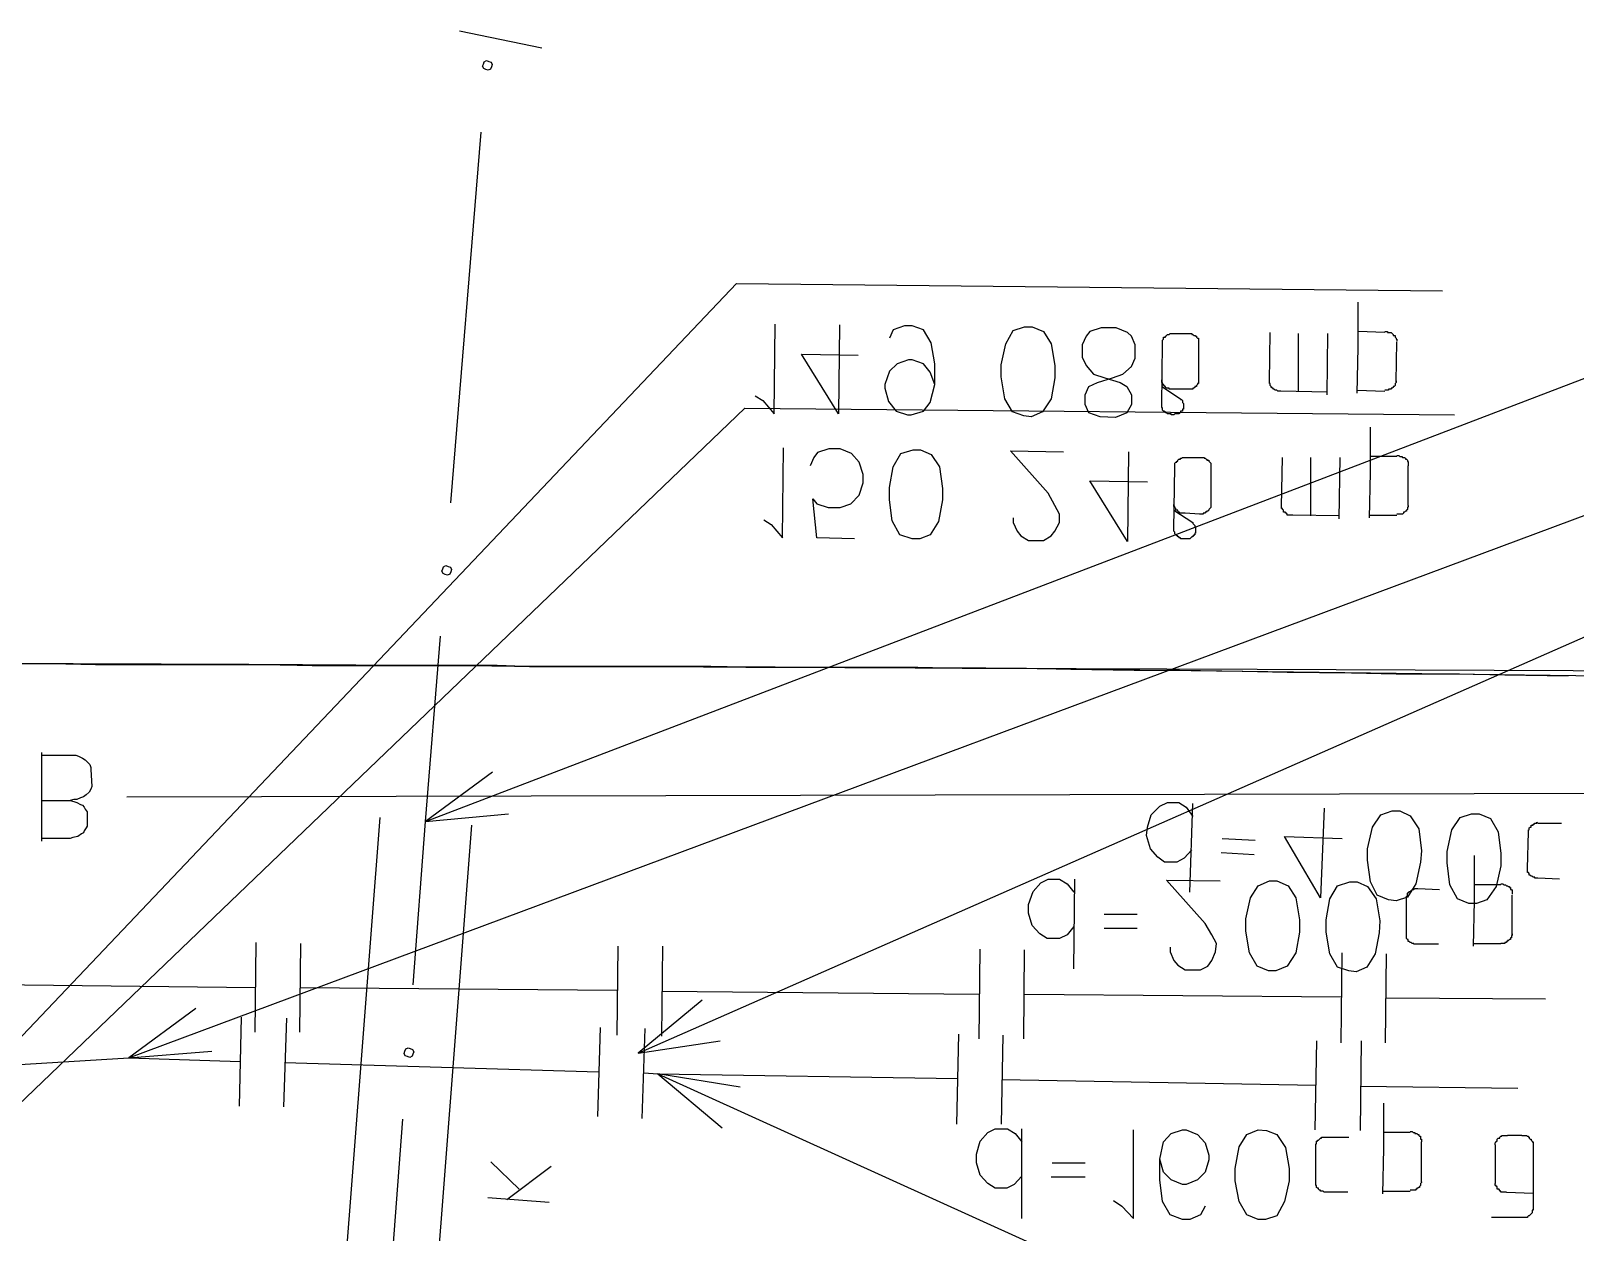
# Model space of a CAD drawing. Header units: metres. Extents: x 20 to 357, y 34 to 206.
# Drawn here: x 278.25 to 296.22, y 79.79 to 93.76 of the extents above; entities that cross this region are included whole.
import ezdxf

# ---------------------------------------------------------------- set-up
doc = ezdxf.new("R2010")
doc.units = ezdxf.units.M
for name, color, linetype in [('CURB', 7, 'Continuous'), ('GAS', 7, 'Continuous'), ('GRASS', 7, 'Continuous'), ('HEAT', 7, 'Continuous'), ('ROAD', 7, 'Continuous'), ('WATER_PIPELINE', 7, 'Continuous')]:
    doc.layers.add(name, color=color, linetype=linetype)

msp = doc.modelspace()

# ---------------------------------------------------------------- linework, layer by layer
at = {"layer": 'CURB'}
msp.add_lwpolyline([(277.736, 86.401), (278.484, 86.401), (279.001, 86.39), (279.738, 86.39), (280.265, 86.39), (281.002, 86.39), (281.519, 86.379), (282.267, 86.379), (282.784, 86.379), (283.521, 86.379), (284.049, 86.368), (284.786, 86.368), (285.303, 86.368), (286.05, 86.368), (286.567, 86.357), (287.304, 86.357), (287.832, 86.357), (288.569, 86.357), (289.086, 86.346), (289.361, 86.346), (289.361, 86.346), (289.834, 86.346), (290.351, 86.335), (291.088, 86.324), (291.616, 86.324), (292.352, 86.313), (292.869, 86.302), (293.617, 86.291), (294.134, 86.28), (294.871, 86.28), (295.399, 86.269), (296.136, 86.258)], dxfattribs=at)
at = {"layer": 'GAS'}
for points in [[(280.166, 82.387), (279.386, 81.815), (279.386, 81.815), (299.083, 89.151), (299.083, 89.151), (306.683, 87.38)], [(286.061, 82.486), (285.314, 81.87), (285.314, 81.87), (298.049, 87.468), (298.049, 87.468), (307.915, 85.159)], [(295.036, 83.113), (295.047, 83.641), (295.047, 83.641), (295.047, 84.169)], [(290.384, 83.344), (290.307, 83.245), (290.307, 83.245), (290.219, 83.201), (290.219, 83.201), (290.076, 83.201), (290.076, 83.201), (289.988, 83.256), (289.988, 83.256), (289.9, 83.355), (289.9, 83.355), (289.856, 83.498), (289.856, 83.498), (289.856, 83.597), (289.856, 83.597), (289.911, 83.751), (289.911, 83.751), (289.999, 83.85), (289.999, 83.85), (290.087, 83.894), (290.087, 83.894), (290.219, 83.894), (290.219, 83.894), (290.307, 83.839), (290.307, 83.839), (290.384, 83.74)], [(290.384, 82.849), (290.395, 83.894)], [(291.506, 83.102), (291.506, 83.047), (291.506, 83.047), (291.55, 82.948), (291.55, 82.948), (291.594, 82.893), (291.594, 82.893), (291.682, 82.838), (291.682, 82.838), (291.857, 82.838), (291.857, 82.838), (291.945, 82.882), (291.945, 82.882), (291.989, 82.948), (291.989, 82.948), (292.033, 83.047), (292.033, 83.047), (292.044, 83.146), (292.044, 83.146), (291.989, 83.245), (291.989, 83.245), (291.912, 83.377), (291.912, 83.377), (291.462, 83.883), (291.462, 83.883), (292.088, 83.872)], [(292.649, 82.827), (292.517, 82.882), (292.517, 82.882), (292.429, 83.036), (292.429, 83.036), (292.385, 83.289), (292.385, 83.289), (292.385, 83.432), (292.385, 83.432), (292.44, 83.674), (292.44, 83.674), (292.528, 83.817), (292.528, 83.817), (292.66, 83.872), (292.66, 83.872), (292.748, 83.872), (292.748, 83.872), (292.88, 83.817), (292.88, 83.817), (292.968, 83.674), (292.968, 83.674), (293.012, 83.421), (293.012, 83.421), (293.012, 83.278), (293.012, 83.278), (292.968, 83.036), (292.968, 83.036), (292.869, 82.882), (292.869, 82.882), (292.737, 82.827), (292.737, 82.827), (292.649, 82.827)], [(293.584, 82.827), (293.452, 82.871), (293.452, 82.871), (293.364, 83.025), (293.364, 83.025), (293.32, 83.278), (293.32, 83.278), (293.32, 83.421), (293.32, 83.421), (293.364, 83.663), (293.364, 83.663), (293.452, 83.817), (293.452, 83.817), (293.595, 83.861), (293.595, 83.861), (293.683, 83.861), (293.683, 83.861), (293.804, 83.806), (293.804, 83.806), (293.903, 83.663), (293.903, 83.663), (293.947, 83.41), (293.947, 83.41), (293.936, 83.267), (293.936, 83.267), (293.892, 83.025), (293.892, 83.025), (293.793, 82.871), (293.793, 82.871), (293.672, 82.816), (293.672, 82.816), (293.584, 82.827)], [(294.255, 83.245), (294.255, 83.674), (294.255, 83.674), (294.255, 83.685), (294.255, 83.685), (294.255, 83.696), (294.255, 83.696), (294.266, 83.696), (294.266, 83.696), (294.266, 83.707), (294.266, 83.707), (294.266, 83.718), (294.266, 83.718), (294.266, 83.729), (294.266, 83.729), (294.277, 83.729), (294.277, 83.729), (294.277, 83.74), (294.277, 83.74), (294.288, 83.74), (294.288, 83.74), (294.288, 83.751), (294.288, 83.751), (294.299, 83.751), (294.299, 83.751), (294.31, 83.762), (294.31, 83.762), (294.321, 83.762), (294.321, 83.762), (294.321, 83.773), (294.321, 83.773), (294.332, 83.773), (294.332, 83.773), (294.343, 83.773), (294.343, 83.773), (294.354, 83.784), (294.354, 83.784), (294.365, 83.784), (294.365, 83.784), (294.376, 83.784), (294.376, 83.784), (294.387, 83.784), (294.387, 83.784), (294.64, 83.773)], [(295.355, 83.828), (295.047, 83.828)], [(295.355, 83.839), (295.366, 83.839), (295.366, 83.839), (295.377, 83.839), (295.377, 83.839), (295.388, 83.828), (295.388, 83.828), (295.399, 83.828), (295.399, 83.828), (295.41, 83.828), (295.41, 83.828), (295.421, 83.817), (295.421, 83.817), (295.432, 83.817), (295.432, 83.817), (295.443, 83.806), (295.443, 83.806), (295.454, 83.806), (295.454, 83.806), (295.454, 83.795), (295.454, 83.795), (295.465, 83.795), (295.465, 83.795), (295.465, 83.784), (295.465, 83.784), (295.465, 83.773), (295.465, 83.773), (295.476, 83.773), (295.476, 83.773), (295.487, 83.762), (295.487, 83.762), (295.487, 83.751), (295.487, 83.751), (295.487, 83.74), (295.487, 83.74), (295.487, 83.729), (295.487, 83.729), (295.487, 83.718)], [(295.487, 83.245), (295.487, 83.707)], [(290.736, 83.487), (291.121, 83.487)], [(290.736, 83.322), (291.121, 83.322)], [(294.629, 83.135), (294.376, 83.135), (294.376, 83.135), (294.365, 83.135), (294.365, 83.135), (294.354, 83.135), (294.354, 83.135), (294.343, 83.135), (294.343, 83.135), (294.343, 83.146), (294.343, 83.146), (294.332, 83.146), (294.332, 83.146), (294.321, 83.146), (294.321, 83.146), (294.31, 83.157), (294.31, 83.157), (294.299, 83.157), (294.299, 83.157), (294.288, 83.168), (294.288, 83.168), (294.277, 83.168), (294.277, 83.168), (294.277, 83.179), (294.277, 83.179), (294.277, 83.19), (294.277, 83.19), (294.266, 83.19), (294.266, 83.19), (294.255, 83.201), (294.255, 83.201), (294.255, 83.212), (294.255, 83.212), (294.255, 83.223), (294.255, 83.223), (294.255, 83.234), (294.255, 83.234), (294.255, 83.245)], [(295.487, 83.256), (295.487, 83.245), (295.487, 83.245), (295.476, 83.234), (295.476, 83.234), (295.476, 83.223), (295.476, 83.223), (295.476, 83.212), (295.476, 83.212), (295.465, 83.212), (295.465, 83.212), (295.465, 83.201), (295.465, 83.201), (295.465, 83.19), (295.465, 83.19), (295.454, 83.19), (295.454, 83.19), (295.443, 83.179), (295.443, 83.179), (295.432, 83.179), (295.432, 83.179), (295.432, 83.168), (295.432, 83.168), (295.421, 83.168), (295.421, 83.168), (295.421, 83.157), (295.421, 83.157), (295.41, 83.157), (295.41, 83.157), (295.399, 83.157), (295.399, 83.157), (295.399, 83.146), (295.399, 83.146), (295.388, 83.146), (295.388, 83.146), (295.377, 83.146), (295.377, 83.146), (295.366, 83.146), (295.366, 83.146), (295.355, 83.146)], [(280.859, 82.112), (280.87, 83.157)], [(281.376, 82.112), (281.387, 83.146)], [(285.072, 82.079), (285.083, 83.113)], [(285.589, 82.068), (285.6, 83.113)], [(289.284, 82.035), (289.295, 83.08)], [(289.801, 82.035), (289.812, 83.069)], [(293.496, 81.991), (293.507, 83.036)], [(295.036, 83.146), (295.355, 83.146)], [(294.013, 81.991), (294.024, 83.025)], [(280.859, 82.629), (277.164, 82.673)], [(285.072, 82.596), (281.376, 82.629)], [(289.284, 82.552), (285.589, 82.585)], [(293.496, 82.519), (289.812, 82.552)], [(295.872, 82.497), (294.024, 82.508)], [(280.694, 82.288), (280.672, 81.254)], [(281.222, 82.277), (281.189, 81.243)], [(284.874, 82.167), (284.841, 81.133)], [(285.391, 82.156), (285.358, 81.111)], [(285.314, 81.87), (286.27, 82.013)], [(289.042, 82.09), (289.02, 81.045)], [(289.559, 82.079), (289.537, 81.045)], [(293.21, 82.013), (293.188, 80.979)], [(293.727, 82.013), (293.716, 80.968)], [(277.032, 81.672), (279.386, 81.815), (279.386, 81.815), (280.683, 81.771)], [(279.386, 81.815), (280.353, 81.892)], [(281.2, 81.76), (284.852, 81.65)], [(285.38, 81.639), (285.545, 81.628), (285.545, 81.628), (289.031, 81.573)], [(286.501, 81.474), (285.545, 81.628), (285.545, 81.628), (294.585, 77.526), (294.585, 77.526), (304.098, 75.095)], [(285.545, 81.628), (286.292, 81.001)], [(289.548, 81.562), (293.199, 81.496)], [(293.716, 81.485), (295.553, 81.463)], [(293.98, 80.231), (293.991, 80.759), (293.991, 80.759), (293.991, 81.287)], [(289.779, 80.44), (289.691, 80.341), (289.691, 80.341), (289.603, 80.297), (289.603, 80.297), (289.471, 80.297), (289.471, 80.297), (289.383, 80.352), (289.383, 80.352), (289.295, 80.451), (289.295, 80.451), (289.251, 80.594), (289.251, 80.594), (289.251, 80.693), (289.251, 80.693), (289.295, 80.847), (289.295, 80.847), (289.383, 80.946), (289.383, 80.946), (289.471, 80.99), (289.471, 80.99), (289.614, 80.99), (289.614, 80.99), (289.702, 80.935), (289.702, 80.935), (289.779, 80.836)], [(289.779, 79.945), (289.779, 80.99)], [(290.846, 80.154), (290.945, 80.088), (290.945, 80.088), (291.077, 79.945), (291.077, 79.945), (291.077, 80.979)], [(291.912, 80.088), (291.857, 79.989), (291.857, 79.989), (291.736, 79.934), (291.736, 79.934), (291.649, 79.934), (291.649, 79.934), (291.506, 79.989), (291.506, 79.989), (291.418, 80.143), (291.418, 80.143), (291.385, 80.396), (291.385, 80.396), (291.385, 80.638), (291.385, 80.638), (291.429, 80.836), (291.429, 80.836), (291.517, 80.935), (291.517, 80.935), (291.649, 80.979), (291.649, 80.979), (291.692, 80.979), (291.692, 80.979), (291.824, 80.924), (291.824, 80.924), (291.912, 80.825), (291.912, 80.825), (291.956, 80.682), (291.956, 80.682), (291.956, 80.627), (291.956, 80.627), (291.912, 80.484), (291.912, 80.484), (291.824, 80.396), (291.824, 80.396), (291.692, 80.341), (291.692, 80.341), (291.649, 80.341), (291.649, 80.341), (291.517, 80.396), (291.517, 80.396), (291.429, 80.484), (291.429, 80.484), (291.385, 80.638)], [(292.528, 79.934), (292.396, 79.989), (292.396, 79.989), (292.308, 80.143), (292.308, 80.143), (292.264, 80.385), (292.264, 80.385), (292.264, 80.528), (292.264, 80.528), (292.308, 80.781), (292.308, 80.781), (292.396, 80.924), (292.396, 80.924), (292.528, 80.979), (292.528, 80.979), (292.627, 80.968), (292.627, 80.968), (292.748, 80.924), (292.748, 80.924), (292.847, 80.77), (292.847, 80.77), (292.891, 80.528), (292.891, 80.528), (292.891, 80.385), (292.891, 80.385), (292.836, 80.143), (292.836, 80.143), (292.748, 79.978), (292.748, 79.978), (292.616, 79.934), (292.616, 79.934), (292.528, 79.934)], [(293.199, 80.363), (293.199, 80.792), (293.199, 80.792), (293.199, 80.803), (293.199, 80.803), (293.199, 80.814), (293.199, 80.814), (293.21, 80.814), (293.21, 80.814), (293.21, 80.825), (293.21, 80.825), (293.21, 80.836), (293.21, 80.836), (293.21, 80.847), (293.21, 80.847), (293.221, 80.847), (293.221, 80.847), (293.221, 80.858), (293.221, 80.858), (293.232, 80.858), (293.232, 80.858), (293.243, 80.869), (293.243, 80.869), (293.254, 80.88), (293.254, 80.88), (293.265, 80.88), (293.265, 80.88), (293.265, 80.891), (293.265, 80.891), (293.276, 80.891), (293.276, 80.891), (293.287, 80.891), (293.287, 80.891), (293.298, 80.891), (293.298, 80.891), (293.309, 80.891), (293.309, 80.891), (293.32, 80.891), (293.32, 80.891), (293.331, 80.891), (293.331, 80.891), (293.584, 80.891)], [(294.299, 80.946), (293.991, 80.946)], [(294.299, 80.957), (294.31, 80.957), (294.31, 80.957), (294.321, 80.957), (294.321, 80.957), (294.332, 80.946), (294.332, 80.946), (294.343, 80.946), (294.343, 80.946), (294.354, 80.946), (294.354, 80.946), (294.354, 80.935), (294.354, 80.935), (294.365, 80.935), (294.365, 80.935), (294.376, 80.935), (294.376, 80.935), (294.387, 80.924), (294.387, 80.924), (294.398, 80.924), (294.398, 80.924), (294.398, 80.913), (294.398, 80.913), (294.409, 80.902), (294.409, 80.902), (294.42, 80.902), (294.42, 80.902), (294.42, 80.891), (294.42, 80.891), (294.42, 80.88), (294.42, 80.88), (294.42, 80.869), (294.42, 80.869), (294.431, 80.869), (294.431, 80.869), (294.431, 80.858), (294.431, 80.858), (294.431, 80.847), (294.431, 80.847), (294.431, 80.836)], [(295.289, 80.803), (295.289, 80.814), (295.289, 80.814), (295.289, 80.825), (295.289, 80.825), (295.3, 80.836), (295.3, 80.836), (295.3, 80.847), (295.3, 80.847), (295.311, 80.847), (295.311, 80.847), (295.311, 80.858), (295.311, 80.858), (295.311, 80.869), (295.311, 80.869), (295.322, 80.88), (295.322, 80.88), (295.333, 80.88), (295.333, 80.88), (295.344, 80.88), (295.344, 80.88), (295.344, 80.891), (295.344, 80.891), (295.355, 80.902), (295.355, 80.902), (295.366, 80.902), (295.366, 80.902), (295.366, 80.913), (295.366, 80.913), (295.377, 80.913), (295.377, 80.913), (295.388, 80.913), (295.388, 80.913), (295.399, 80.913), (295.399, 80.913), (295.41, 80.913), (295.41, 80.913), (295.421, 80.913), (295.421, 80.913), (295.432, 80.913)], [(295.597, 80.913), (295.432, 80.913)], [(295.597, 80.913), (295.608, 80.913), (295.608, 80.913), (295.619, 80.913), (295.619, 80.913), (295.63, 80.913), (295.63, 80.913), (295.641, 80.913), (295.641, 80.913), (295.652, 80.913), (295.652, 80.913), (295.663, 80.902), (295.663, 80.902), (295.674, 80.902), (295.674, 80.902), (295.674, 80.891), (295.674, 80.891), (295.685, 80.891), (295.685, 80.891), (295.685, 80.88), (295.685, 80.88), (295.696, 80.869), (295.696, 80.869), (295.707, 80.869), (295.707, 80.869), (295.707, 80.858), (295.707, 80.858), (295.718, 80.847), (295.718, 80.847), (295.718, 80.836), (295.718, 80.836), (295.729, 80.836), (295.729, 80.836), (295.729, 80.825), (295.729, 80.825), (295.729, 80.814), (295.729, 80.814), (295.729, 80.803)], [(294.431, 80.374), (294.431, 80.836)], [(295.729, 80.803), (295.729, 80.055), (295.729, 80.055), (295.729, 80.044), (295.729, 80.044), (295.718, 80.044), (295.718, 80.044), (295.718, 80.033), (295.718, 80.033), (295.718, 80.022), (295.718, 80.022), (295.718, 80.011), (295.718, 80.011), (295.707, 80), (295.707, 80), (295.696, 79.989), (295.696, 79.989), (295.685, 79.978), (295.685, 79.978), (295.674, 79.978), (295.674, 79.978), (295.663, 79.967), (295.663, 79.967), (295.663, 79.956), (295.663, 79.956), (295.652, 79.956), (295.652, 79.956), (295.641, 79.956), (295.641, 79.956), (295.63, 79.956), (295.63, 79.956), (295.619, 79.956), (295.619, 79.956), (295.608, 79.956), (295.608, 79.956), (295.597, 79.956), (295.597, 79.956), (295.245, 79.956)], [(295.289, 80.803), (295.289, 80.352)], [(290.131, 80.594), (290.516, 80.594)], [(290.12, 80.429), (290.516, 80.429)], [(293.573, 80.253), (293.32, 80.253), (293.32, 80.253), (293.309, 80.253), (293.309, 80.253), (293.298, 80.253), (293.298, 80.253), (293.287, 80.264), (293.287, 80.264), (293.276, 80.264), (293.276, 80.264), (293.265, 80.264), (293.265, 80.264), (293.254, 80.264), (293.254, 80.264), (293.254, 80.275), (293.254, 80.275), (293.243, 80.275), (293.243, 80.275), (293.232, 80.286), (293.232, 80.286), (293.232, 80.297), (293.232, 80.297), (293.221, 80.297), (293.221, 80.297), (293.21, 80.308), (293.21, 80.308), (293.21, 80.319), (293.21, 80.319), (293.21, 80.33), (293.21, 80.33), (293.199, 80.33), (293.199, 80.33), (293.199, 80.341), (293.199, 80.341), (293.199, 80.352), (293.199, 80.352), (293.199, 80.363)], [(294.431, 80.374), (294.431, 80.363), (294.431, 80.363), (294.42, 80.352), (294.42, 80.352), (294.42, 80.341), (294.42, 80.341), (294.42, 80.33), (294.42, 80.33), (294.409, 80.319), (294.409, 80.319), (294.409, 80.308), (294.409, 80.308), (294.398, 80.308), (294.398, 80.308), (294.387, 80.297), (294.387, 80.297), (294.376, 80.297), (294.376, 80.297), (294.376, 80.286), (294.376, 80.286), (294.365, 80.286), (294.365, 80.286), (294.365, 80.275), (294.365, 80.275), (294.354, 80.275), (294.354, 80.275), (294.343, 80.275), (294.343, 80.275), (294.332, 80.275), (294.332, 80.275), (294.321, 80.275), (294.321, 80.275), (294.31, 80.275), (294.31, 80.275), (294.299, 80.275)], [(295.421, 80.253), (295.41, 80.253), (295.41, 80.253), (295.399, 80.253), (295.399, 80.253), (295.388, 80.253), (295.388, 80.253), (295.377, 80.253), (295.377, 80.253), (295.366, 80.253), (295.366, 80.253), (295.355, 80.253), (295.355, 80.253), (295.355, 80.264), (295.355, 80.264), (295.344, 80.264), (295.344, 80.264), (295.344, 80.275), (295.344, 80.275), (295.333, 80.275), (295.333, 80.275), (295.333, 80.286), (295.333, 80.286), (295.322, 80.286), (295.322, 80.286), (295.311, 80.286), (295.311, 80.286), (295.311, 80.297), (295.311, 80.297), (295.311, 80.308), (295.311, 80.308), (295.311, 80.319), (295.311, 80.319), (295.3, 80.319), (295.3, 80.319), (295.3, 80.33), (295.3, 80.33), (295.289, 80.33), (295.289, 80.33), (295.289, 80.341), (295.289, 80.341), (295.289, 80.352)], [(293.98, 80.264), (294.299, 80.264)], [(295.421, 80.253), (295.729, 80.242)]]:
    msp.add_lwpolyline(points, dxfattribs=at)
at = {"layer": 'GRASS'}
msp.add_lwpolyline([(213.595, 86.907), (218.764, 86.841), (221.447, 86.808), (225.506, 86.775), (233.215, 86.731), (241.277, 86.676), (249.24, 86.599), (266.573, 86.456), (267.365, 86.445), (277.857, 86.401), (289.361, 86.346), (292.517, 86.335), (308.146, 86.269), (330.89, 86.17)], dxfattribs=at)
at = {"layer": 'HEAT'}
for points in [[(283.235, 93.759), (284.192, 93.561)], [(283.576, 93.404), (283.602, 93.395), (283.615, 93.367), (283.606, 93.341), (283.606, 93.341), (283.597, 93.315), (283.568, 93.302), (283.543, 93.311), (283.543, 93.311), (283.517, 93.32), (283.504, 93.349), (283.513, 93.374), (283.513, 93.374), (283.522, 93.4), (283.55, 93.413), (283.576, 93.404)], [(283.136, 88.271), (283.488, 92.582)], [(283.62, 85.137), (282.839, 84.565), (282.839, 84.565), (299.039, 90.757), (299.039, 90.757), (307.816, 88.711)], [(283.103, 87.531), (283.129, 87.522), (283.142, 87.494), (283.133, 87.468), (283.133, 87.468), (283.124, 87.442), (283.096, 87.429), (283.07, 87.438), (283.07, 87.438), (283.044, 87.447), (283.031, 87.476), (283.04, 87.501), (283.04, 87.501), (283.049, 87.527), (283.077, 87.54), (283.103, 87.531)], [(282.839, 84.565), (283.015, 86.72)], [(282.839, 84.565), (283.807, 84.653)], [(280.617, 63.162), (281.079, 68.628), (281.079, 68.628), (282.311, 84.609)], [(281.673, 63.063), (282.146, 68.54), (282.146, 68.54), (283.378, 84.521)], [(282.696, 82.662), (282.839, 84.565)], [(282.663, 81.922), (282.689, 81.913), (282.702, 81.885), (282.693, 81.859), (282.693, 81.859), (282.684, 81.833), (282.656, 81.82), (282.63, 81.829), (282.63, 81.829), (282.604, 81.838), (282.591, 81.867), (282.6, 81.892), (282.6, 81.892), (282.609, 81.918), (282.637, 81.931), (282.663, 81.922)], [(282.289, 77.295), (282.575, 81.1)], [(283.598, 80.605), (283.928, 80.286)], [(284.302, 80.55), (283.785, 80.165)], [(284.28, 80.132), (283.565, 80.187)]]:
    msp.add_lwpolyline(points, dxfattribs=at)
at = {"layer": 'ROAD'}
msp.add_lwpolyline([(310.015, 86.071), (309.059, 86.093), (289.361, 86.346), (286.908, 86.357), (286.545, 86.357), (286.16, 86.368), (285.786, 86.368), (285.402, 86.368), (285.028, 86.368), (284.665, 86.368), (284.313, 86.368), (283.983, 86.368), (283.675, 86.379), (283.4, 86.379), (283.158, 86.379), (282.949, 86.379), (282.784, 86.379), (282.652, 86.379), (280.782, 86.39), (277.714, 86.401)], dxfattribs=at)
at = {"layer": 'WATER_PIPELINE'}
for points in [[(277.428, 81.705), (276.977, 80.847), (276.977, 80.847), (286.457, 90.823), (286.457, 90.823), (294.673, 90.735)], [(293.683, 89.547), (293.694, 90.075), (293.694, 90.075), (293.694, 90.603)], [(286.677, 89.514), (286.765, 89.459), (286.765, 89.459), (286.897, 89.305), (286.897, 89.305), (286.908, 90.35)], [(287.656, 90.339), (287.645, 89.305), (287.645, 89.305), (287.216, 89.998), (287.216, 89.998), (287.876, 89.987)], [(288.767, 89.646), (288.712, 89.789), (288.712, 89.789), (288.635, 89.888), (288.635, 89.888), (288.503, 89.932), (288.503, 89.932), (288.459, 89.932), (288.459, 89.932), (288.327, 89.888), (288.327, 89.888), (288.239, 89.8), (288.239, 89.8), (288.184, 89.646), (288.184, 89.646), (288.184, 89.602), (288.184, 89.602), (288.228, 89.448), (288.228, 89.448), (288.316, 89.338), (288.316, 89.338), (288.448, 89.294), (288.448, 89.294), (288.492, 89.294), (288.492, 89.294), (288.635, 89.338), (288.635, 89.338), (288.712, 89.437), (288.712, 89.437), (288.767, 89.646), (288.767, 89.646), (288.767, 89.888), (288.767, 89.888), (288.723, 90.13), (288.723, 90.13), (288.635, 90.284), (288.635, 90.284), (288.503, 90.328), (288.503, 90.328), (288.415, 90.328), (288.415, 90.328), (288.283, 90.284), (288.283, 90.284), (288.239, 90.185)], [(289.801, 89.283), (289.669, 89.327), (289.669, 89.327), (289.581, 89.481), (289.581, 89.481), (289.537, 89.734), (289.537, 89.734), (289.537, 89.877), (289.537, 89.877), (289.592, 90.119), (289.592, 90.119), (289.68, 90.273), (289.68, 90.273), (289.812, 90.317), (289.812, 90.317), (289.9, 90.317), (289.9, 90.317), (290.032, 90.262), (290.032, 90.262), (290.12, 90.119), (290.12, 90.119), (290.164, 89.866), (290.164, 89.866), (290.164, 89.723), (290.164, 89.723), (290.12, 89.481), (290.12, 89.481), (290.021, 89.327), (290.021, 89.327), (289.889, 89.272), (289.889, 89.272), (289.801, 89.283)], [(290.692, 89.272), (290.56, 89.316), (290.56, 89.316), (290.516, 89.415), (290.516, 89.415), (290.516, 89.525), (290.516, 89.525), (290.56, 89.624), (290.56, 89.624), (290.659, 89.668), (290.659, 89.668), (290.835, 89.723), (290.835, 89.723), (290.956, 89.767), (290.956, 89.767), (291.055, 89.855), (291.055, 89.855), (291.099, 89.954), (291.099, 89.954), (291.099, 90.108), (291.099, 90.108), (291.055, 90.207), (291.055, 90.207), (291.011, 90.251), (291.011, 90.251), (290.879, 90.306), (290.879, 90.306), (290.703, 90.306), (290.703, 90.306), (290.571, 90.262), (290.571, 90.262), (290.527, 90.207), (290.527, 90.207), (290.483, 90.108), (290.483, 90.108), (290.483, 89.965), (290.483, 89.965), (290.527, 89.866), (290.527, 89.866), (290.615, 89.767), (290.615, 89.767), (290.747, 89.723), (290.747, 89.723), (290.923, 89.668), (290.923, 89.668), (291, 89.624), (291, 89.624), (291.055, 89.525), (291.055, 89.525), (291.055, 89.415), (291.055, 89.415), (291, 89.316), (291, 89.316), (290.868, 89.261), (290.868, 89.261), (290.692, 89.272)], [(291.418, 90.13), (291.418, 90.141), (291.418, 90.141), (291.418, 90.152), (291.418, 90.152), (291.418, 90.163), (291.418, 90.163), (291.429, 90.174), (291.429, 90.174), (291.429, 90.185), (291.429, 90.185), (291.429, 90.196), (291.429, 90.196), (291.44, 90.196), (291.44, 90.196), (291.451, 90.196), (291.451, 90.196), (291.451, 90.207), (291.451, 90.207), (291.462, 90.218), (291.462, 90.218), (291.473, 90.229), (291.473, 90.229), (291.484, 90.229), (291.484, 90.229), (291.495, 90.229), (291.495, 90.229), (291.506, 90.24), (291.506, 90.24), (291.517, 90.24), (291.517, 90.24), (291.528, 90.24), (291.528, 90.24), (291.539, 90.24)], [(291.539, 90.24), (291.714, 90.24)], [(291.714, 90.24), (291.725, 90.24), (291.725, 90.24), (291.736, 90.24), (291.736, 90.24), (291.747, 90.24), (291.747, 90.24), (291.758, 90.24), (291.758, 90.24), (291.758, 90.229), (291.758, 90.229), (291.769, 90.229), (291.769, 90.229), (291.78, 90.218), (291.78, 90.218), (291.791, 90.218), (291.791, 90.218), (291.802, 90.218), (291.802, 90.218), (291.802, 90.207), (291.802, 90.207), (291.813, 90.207), (291.813, 90.207), (291.813, 90.196), (291.813, 90.196), (291.824, 90.185), (291.824, 90.185), (291.835, 90.185), (291.835, 90.185), (291.835, 90.174), (291.835, 90.174), (291.835, 90.163), (291.835, 90.163), (291.835, 90.152), (291.835, 90.152), (291.835, 90.141), (291.835, 90.141), (291.835, 90.13)], [(293.331, 89.558), (292.792, 89.569), (292.792, 89.569), (292.781, 89.569), (292.781, 89.569), (292.77, 89.569), (292.77, 89.569), (292.759, 89.569), (292.759, 89.569), (292.748, 89.58), (292.748, 89.58), (292.737, 89.58), (292.737, 89.58), (292.726, 89.58), (292.726, 89.58), (292.715, 89.591), (292.715, 89.591), (292.704, 89.591), (292.704, 89.591), (292.704, 89.602), (292.704, 89.602), (292.693, 89.602), (292.693, 89.602), (292.693, 89.613), (292.693, 89.613), (292.682, 89.613), (292.682, 89.613), (292.682, 89.624), (292.682, 89.624), (292.671, 89.635), (292.671, 89.635), (292.671, 89.646), (292.671, 89.646), (292.671, 89.657), (292.671, 89.657), (292.66, 89.657), (292.66, 89.657), (292.66, 89.668), (292.66, 89.668), (292.66, 89.679), (292.66, 89.679), (292.671, 90.251)], [(293.001, 89.569), (293.001, 90.24)], [(293.331, 89.525), (293.342, 90.24)], [(294.002, 90.251), (293.694, 90.262)], [(294.002, 90.262), (294.013, 90.262), (294.013, 90.262), (294.024, 90.262), (294.024, 90.262), (294.035, 90.262), (294.035, 90.262), (294.035, 90.251), (294.035, 90.251), (294.046, 90.251), (294.046, 90.251), (294.057, 90.251), (294.057, 90.251), (294.068, 90.251), (294.068, 90.251), (294.079, 90.251), (294.079, 90.251), (294.09, 90.24), (294.09, 90.24), (294.101, 90.229), (294.101, 90.229), (294.101, 90.218), (294.101, 90.218), (294.112, 90.218), (294.112, 90.218), (294.123, 90.218), (294.123, 90.218), (294.123, 90.207), (294.123, 90.207), (294.123, 90.196), (294.123, 90.196), (294.134, 90.185), (294.134, 90.185), (294.134, 90.174), (294.134, 90.174), (294.145, 90.174), (294.145, 90.174), (294.145, 90.163), (294.145, 90.163), (294.145, 90.152)], [(291.528, 89.294), (291.517, 89.294), (291.517, 89.294), (291.517, 89.305), (291.517, 89.305), (291.506, 89.305), (291.506, 89.305), (291.495, 89.305), (291.495, 89.305), (291.484, 89.305), (291.484, 89.305), (291.473, 89.305), (291.473, 89.305), (291.462, 89.316), (291.462, 89.316), (291.451, 89.316), (291.451, 89.316), (291.451, 89.327), (291.451, 89.327), (291.44, 89.327), (291.44, 89.327), (291.44, 89.338), (291.44, 89.338), (291.429, 89.338), (291.429, 89.338), (291.418, 89.349), (291.418, 89.349), (291.418, 89.36), (291.418, 89.36), (291.418, 89.371), (291.418, 89.371), (291.407, 89.382), (291.407, 89.382), (291.407, 89.393), (291.407, 89.393), (291.407, 89.404), (291.407, 89.404), (291.418, 90.13)], [(291.835, 90.13), (291.835, 89.69)], [(294.134, 89.679), (294.145, 90.141)], [(291.539, 89.591), (291.528, 89.591), (291.528, 89.591), (291.517, 89.591), (291.517, 89.591), (291.506, 89.591), (291.506, 89.591), (291.495, 89.591), (291.495, 89.591), (291.495, 89.602), (291.495, 89.602), (291.484, 89.602), (291.484, 89.602), (291.473, 89.602), (291.473, 89.602), (291.462, 89.602), (291.462, 89.602), (291.451, 89.613), (291.451, 89.613), (291.451, 89.624), (291.451, 89.624), (291.44, 89.624), (291.44, 89.624), (291.44, 89.635), (291.44, 89.635), (291.429, 89.635), (291.429, 89.635), (291.429, 89.646), (291.429, 89.646), (291.418, 89.657), (291.418, 89.657), (291.418, 89.668), (291.418, 89.668), (291.407, 89.668), (291.407, 89.668), (291.407, 89.679), (291.407, 89.679), (291.407, 89.69), (291.407, 89.69), (291.407, 89.701)], [(291.835, 89.69), (291.835, 89.679), (291.835, 89.679), (291.835, 89.668), (291.835, 89.668), (291.835, 89.657), (291.835, 89.657), (291.824, 89.657), (291.824, 89.657), (291.824, 89.646), (291.824, 89.646), (291.813, 89.635), (291.813, 89.635), (291.813, 89.624), (291.813, 89.624), (291.802, 89.624), (291.802, 89.624), (291.791, 89.624), (291.791, 89.624), (291.791, 89.613), (291.791, 89.613), (291.78, 89.602), (291.78, 89.602), (291.769, 89.602), (291.769, 89.602), (291.769, 89.591), (291.769, 89.591), (291.758, 89.591), (291.758, 89.591), (291.747, 89.591), (291.747, 89.591), (291.736, 89.591), (291.736, 89.591), (291.725, 89.591), (291.725, 89.591), (291.714, 89.591), (291.714, 89.591), (291.704, 89.591)], [(294.134, 89.69), (294.134, 89.679), (294.134, 89.679), (294.134, 89.668), (294.134, 89.668), (294.123, 89.657), (294.123, 89.657), (294.123, 89.646), (294.123, 89.646), (294.123, 89.635), (294.123, 89.635), (294.112, 89.624), (294.112, 89.624), (294.101, 89.624), (294.101, 89.624), (294.101, 89.613), (294.101, 89.613), (294.09, 89.602), (294.09, 89.602), (294.079, 89.602), (294.079, 89.602), (294.079, 89.591), (294.079, 89.591), (294.068, 89.591), (294.068, 89.591), (294.057, 89.591), (294.057, 89.591), (294.046, 89.591), (294.046, 89.591), (294.046, 89.58), (294.046, 89.58), (294.035, 89.58), (294.035, 89.58), (294.024, 89.58), (294.024, 89.58), (294.013, 89.58), (294.013, 89.58), (294.002, 89.58)], [(291.407, 89.624), (291.627, 89.481), (291.627, 89.481), (291.627, 89.47), (291.627, 89.47), (291.638, 89.47), (291.638, 89.47), (291.649, 89.459), (291.649, 89.459), (291.649, 89.448), (291.649, 89.448), (291.649, 89.437), (291.649, 89.437), (291.66, 89.426), (291.66, 89.426), (291.66, 89.415), (291.66, 89.415), (291.66, 89.404), (291.66, 89.404), (291.66, 89.393), (291.66, 89.393), (291.66, 89.382), (291.66, 89.382), (291.66, 89.371), (291.66, 89.371), (291.66, 89.36), (291.66, 89.36), (291.649, 89.36), (291.649, 89.36), (291.649, 89.349), (291.649, 89.349), (291.649, 89.338), (291.649, 89.338), (291.638, 89.338), (291.638, 89.338), (291.627, 89.338), (291.627, 89.338), (291.627, 89.327), (291.627, 89.327), (291.627, 89.316), (291.627, 89.316), (291.616, 89.316), (291.616, 89.316), (291.605, 89.305), (291.605, 89.305), (291.594, 89.305), (291.594, 89.305), (291.583, 89.305), (291.583, 89.305), (291.572, 89.305), (291.572, 89.305), (291.561, 89.305), (291.561, 89.305), (291.55, 89.294), (291.55, 89.294), (291.539, 89.294), (291.539, 89.294), (291.528, 89.294)], [(291.704, 89.591), (291.539, 89.591)], [(293.683, 89.58), (294.002, 89.569)], [(277.351, 80.913), (276.856, 80.077), (276.856, 80.077), (286.556, 89.371), (286.556, 89.371), (294.816, 89.294)], [(293.826, 88.095), (293.837, 88.623), (293.837, 88.623), (293.837, 89.151)], [(286.776, 88.073), (286.864, 88.018), (286.864, 88.018), (286.996, 87.864), (286.996, 87.864), (287.007, 88.909)], [(287.832, 87.853), (287.392, 87.864), (287.392, 87.864), (287.348, 88.315), (287.348, 88.315), (287.392, 88.26), (287.392, 88.26), (287.524, 88.216), (287.524, 88.216), (287.667, 88.216), (287.667, 88.216), (287.788, 88.26), (287.788, 88.26), (287.887, 88.359), (287.887, 88.359), (287.931, 88.502), (287.931, 88.502), (287.931, 88.601), (287.931, 88.601), (287.887, 88.744), (287.887, 88.744), (287.799, 88.843), (287.799, 88.843), (287.667, 88.898), (287.667, 88.898), (287.535, 88.898), (287.535, 88.898), (287.403, 88.854), (287.403, 88.854), (287.359, 88.799), (287.359, 88.799), (287.315, 88.7)], [(288.503, 87.853), (288.36, 87.897), (288.36, 87.897), (288.272, 88.062), (288.272, 88.062), (288.239, 88.304), (288.239, 88.304), (288.239, 88.447), (288.239, 88.447), (288.283, 88.689), (288.283, 88.689), (288.371, 88.843), (288.371, 88.843), (288.514, 88.887), (288.514, 88.887), (288.602, 88.887), (288.602, 88.887), (288.723, 88.832), (288.723, 88.832), (288.822, 88.689), (288.822, 88.689), (288.855, 88.436), (288.855, 88.436), (288.855, 88.304), (288.855, 88.304), (288.811, 88.051), (288.811, 88.051), (288.712, 87.897), (288.712, 87.897), (288.591, 87.853), (288.591, 87.853), (288.503, 87.853)], [(289.68, 88.095), (289.68, 88.04), (289.68, 88.04), (289.724, 87.941), (289.724, 87.941), (289.768, 87.886), (289.768, 87.886), (289.856, 87.831), (289.856, 87.831), (290.032, 87.831), (290.032, 87.831), (290.12, 87.886), (290.12, 87.886), (290.164, 87.941), (290.164, 87.941), (290.219, 88.04), (290.219, 88.04), (290.219, 88.139), (290.219, 88.139), (290.164, 88.238), (290.164, 88.238), (290.087, 88.381), (290.087, 88.381), (289.647, 88.876), (289.647, 88.876), (290.263, 88.865)], [(291.022, 88.865), (291.011, 87.82), (291.011, 87.82), (290.571, 88.524), (290.571, 88.524), (291.242, 88.513)], [(291.561, 88.689), (291.561, 88.7), (291.561, 88.7), (291.561, 88.711), (291.561, 88.711), (291.561, 88.722), (291.561, 88.722), (291.561, 88.733), (291.561, 88.733), (291.572, 88.744), (291.572, 88.744), (291.583, 88.744), (291.583, 88.744), (291.583, 88.755), (291.583, 88.755), (291.594, 88.755), (291.594, 88.755), (291.594, 88.766), (291.594, 88.766), (291.605, 88.777), (291.605, 88.777), (291.616, 88.777), (291.616, 88.777), (291.627, 88.777), (291.627, 88.777), (291.627, 88.788), (291.627, 88.788), (291.638, 88.788), (291.638, 88.788), (291.649, 88.799), (291.649, 88.799), (291.66, 88.799), (291.66, 88.799), (291.67, 88.799), (291.67, 88.799), (291.682, 88.799)], [(291.682, 88.799), (291.857, 88.799)], [(291.857, 88.799), (291.868, 88.799), (291.868, 88.799), (291.879, 88.799), (291.879, 88.799), (291.89, 88.799), (291.89, 88.799), (291.901, 88.799), (291.901, 88.799), (291.901, 88.788), (291.901, 88.788), (291.912, 88.788), (291.912, 88.788), (291.923, 88.777), (291.923, 88.777), (291.934, 88.777), (291.934, 88.777), (291.934, 88.766), (291.934, 88.766), (291.945, 88.766), (291.945, 88.766), (291.956, 88.766), (291.956, 88.766), (291.956, 88.755), (291.956, 88.755), (291.967, 88.744), (291.967, 88.744), (291.978, 88.733), (291.978, 88.733), (291.978, 88.722), (291.978, 88.722), (291.978, 88.711), (291.978, 88.711), (291.978, 88.7), (291.978, 88.7), (291.978, 88.689)], [(293.474, 88.117), (292.935, 88.128), (292.935, 88.128), (292.924, 88.128), (292.924, 88.128), (292.913, 88.128), (292.913, 88.128), (292.902, 88.128), (292.902, 88.128), (292.891, 88.128), (292.891, 88.128), (292.88, 88.128), (292.88, 88.128), (292.869, 88.128), (292.869, 88.128), (292.869, 88.139), (292.869, 88.139), (292.858, 88.15), (292.858, 88.15), (292.847, 88.15), (292.847, 88.15), (292.847, 88.161), (292.847, 88.161), (292.836, 88.161), (292.836, 88.161), (292.825, 88.161), (292.825, 88.161), (292.825, 88.172), (292.825, 88.172), (292.825, 88.183), (292.825, 88.183), (292.814, 88.194), (292.814, 88.194), (292.814, 88.205), (292.814, 88.205), (292.803, 88.205), (292.803, 88.205), (292.803, 88.216), (292.803, 88.216), (292.803, 88.227), (292.803, 88.227), (292.814, 88.799)], [(293.144, 88.117), (293.144, 88.799)], [(293.474, 88.084), (293.485, 88.799)], [(294.145, 88.81), (293.837, 88.81)], [(294.145, 88.821), (294.156, 88.821), (294.156, 88.821), (294.167, 88.821), (294.167, 88.821), (294.178, 88.81), (294.178, 88.81), (294.189, 88.81), (294.189, 88.81), (294.2, 88.81), (294.2, 88.81), (294.211, 88.799), (294.211, 88.799), (294.222, 88.799), (294.222, 88.799), (294.233, 88.799), (294.233, 88.799), (294.244, 88.788), (294.244, 88.788), (294.244, 88.777), (294.244, 88.777), (294.255, 88.777), (294.255, 88.777), (294.266, 88.766), (294.266, 88.766), (294.266, 88.755), (294.266, 88.755), (294.277, 88.744), (294.277, 88.744), (294.277, 88.733), (294.277, 88.733), (294.277, 88.722), (294.277, 88.722), (294.277, 88.711), (294.277, 88.711), (294.277, 88.7)], [(291.67, 87.853), (291.66, 87.853), (291.66, 87.853), (291.649, 87.853), (291.649, 87.853), (291.638, 87.853), (291.638, 87.853), (291.627, 87.853), (291.627, 87.853), (291.627, 87.864), (291.627, 87.864), (291.616, 87.864), (291.616, 87.864), (291.605, 87.875), (291.605, 87.875), (291.594, 87.875), (291.594, 87.875), (291.594, 87.886), (291.594, 87.886), (291.583, 87.886), (291.583, 87.886), (291.572, 87.897), (291.572, 87.897), (291.561, 87.908), (291.561, 87.908), (291.561, 87.919), (291.561, 87.919), (291.561, 87.93), (291.561, 87.93), (291.55, 87.941), (291.55, 87.941), (291.55, 87.952), (291.55, 87.952), (291.55, 87.963), (291.55, 87.963), (291.561, 88.689)], [(291.978, 88.689), (291.978, 88.249)], [(294.277, 88.238), (294.277, 88.7)], [(291.682, 88.15), (291.67, 88.15), (291.67, 88.15), (291.66, 88.15), (291.66, 88.15), (291.649, 88.15), (291.649, 88.15), (291.638, 88.15), (291.638, 88.15), (291.627, 88.15), (291.627, 88.15), (291.616, 88.15), (291.616, 88.15), (291.616, 88.161), (291.616, 88.161), (291.605, 88.161), (291.605, 88.161), (291.594, 88.172), (291.594, 88.172), (291.594, 88.183), (291.594, 88.183), (291.583, 88.183), (291.583, 88.183), (291.572, 88.183), (291.572, 88.183), (291.572, 88.194), (291.572, 88.194), (291.572, 88.205), (291.572, 88.205), (291.561, 88.216), (291.561, 88.216), (291.561, 88.227), (291.561, 88.227), (291.55, 88.227), (291.55, 88.227), (291.55, 88.238), (291.55, 88.238), (291.55, 88.249)], [(291.978, 88.249), (291.978, 88.238), (291.978, 88.238), (291.978, 88.227), (291.978, 88.227), (291.978, 88.216), (291.978, 88.216), (291.967, 88.205), (291.967, 88.205), (291.956, 88.194), (291.956, 88.194), (291.956, 88.183), (291.956, 88.183), (291.945, 88.172), (291.945, 88.172), (291.934, 88.172), (291.934, 88.172), (291.923, 88.161), (291.923, 88.161), (291.912, 88.161), (291.912, 88.161), (291.912, 88.15), (291.912, 88.15), (291.901, 88.15), (291.901, 88.15), (291.89, 88.15), (291.89, 88.15), (291.89, 88.139), (291.89, 88.139), (291.879, 88.139), (291.879, 88.139), (291.868, 88.139), (291.868, 88.139), (291.857, 88.139), (291.857, 88.139), (291.846, 88.139)], [(294.277, 88.238), (294.277, 88.227), (294.277, 88.227), (294.266, 88.216), (294.266, 88.216), (294.266, 88.205), (294.266, 88.205), (294.266, 88.194), (294.266, 88.194), (294.255, 88.183), (294.255, 88.183), (294.255, 88.172), (294.255, 88.172), (294.244, 88.172), (294.244, 88.172), (294.233, 88.161), (294.233, 88.161), (294.222, 88.161), (294.222, 88.161), (294.222, 88.15), (294.222, 88.15), (294.211, 88.139), (294.211, 88.139), (294.2, 88.139), (294.2, 88.139), (294.189, 88.139), (294.189, 88.139), (294.178, 88.139), (294.178, 88.139), (294.167, 88.139), (294.167, 88.139), (294.156, 88.139), (294.156, 88.139), (294.145, 88.139)], [(291.55, 88.183), (291.769, 88.04), (291.769, 88.04), (291.769, 88.029), (291.769, 88.029), (291.78, 88.018), (291.78, 88.018), (291.791, 88.007), (291.791, 88.007), (291.791, 87.996), (291.791, 87.996), (291.802, 87.985), (291.802, 87.985), (291.802, 87.974), (291.802, 87.974), (291.802, 87.963), (291.802, 87.963), (291.802, 87.952), (291.802, 87.952), (291.802, 87.941), (291.802, 87.941), (291.802, 87.93), (291.802, 87.93), (291.802, 87.919), (291.802, 87.919), (291.791, 87.919), (291.791, 87.919), (291.791, 87.908), (291.791, 87.908), (291.791, 87.897), (291.791, 87.897), (291.78, 87.897), (291.78, 87.897), (291.78, 87.886), (291.78, 87.886), (291.769, 87.886), (291.769, 87.886), (291.769, 87.875), (291.769, 87.875), (291.758, 87.875), (291.758, 87.875), (291.747, 87.864), (291.747, 87.864), (291.736, 87.853), (291.736, 87.853), (291.725, 87.853), (291.725, 87.853), (291.714, 87.853), (291.714, 87.853), (291.704, 87.853), (291.704, 87.853), (291.692, 87.853), (291.692, 87.853), (291.682, 87.853), (291.682, 87.853), (291.67, 87.853)], [(291.846, 88.139), (291.682, 88.15)], [(293.826, 88.128), (294.145, 88.128)], [(278.374, 84.334), (278.374, 85.368)], [(278.374, 85.335), (278.748, 85.335), (278.748, 85.335), (278.77, 85.335), (278.77, 85.335), (278.803, 85.324), (278.803, 85.324), (278.847, 85.302), (278.847, 85.302), (278.88, 85.28), (278.88, 85.28), (278.913, 85.247), (278.913, 85.247), (278.935, 85.225), (278.935, 85.225), (278.946, 85.192), (278.946, 85.192), (278.946, 85.17), (278.946, 85.17), (278.957, 84.972), (278.957, 84.972), (278.946, 84.939), (278.946, 84.939), (278.924, 84.906), (278.924, 84.906), (278.891, 84.873), (278.891, 84.873), (278.858, 84.851), (278.858, 84.851), (278.825, 84.84), (278.825, 84.84), (278.781, 84.818), (278.781, 84.818), (278.748, 84.818), (278.748, 84.818), (278.704, 84.807), (278.704, 84.807), (278.748, 84.796), (278.748, 84.796), (278.781, 84.785), (278.781, 84.785), (278.825, 84.763), (278.825, 84.763), (278.847, 84.752), (278.847, 84.752), (278.869, 84.73), (278.869, 84.73), (278.88, 84.708), (278.88, 84.708), (278.902, 84.675), (278.902, 84.675), (278.902, 84.653), (278.902, 84.653), (278.902, 84.532), (278.902, 84.532), (278.902, 84.51), (278.902, 84.51), (278.891, 84.488), (278.891, 84.488), (278.869, 84.455), (278.869, 84.455), (278.858, 84.433), (278.858, 84.433), (278.836, 84.422), (278.836, 84.422), (278.792, 84.389), (278.792, 84.389), (278.737, 84.378), (278.737, 84.378), (278.704, 84.367), (278.704, 84.367), (278.374, 84.367)], [(279.364, 84.851), (296.609, 84.895)], [(278.374, 84.807), (278.704, 84.807)], [(291.758, 84.235), (291.67, 84.136), (291.67, 84.136), (291.583, 84.092), (291.583, 84.092), (291.44, 84.092), (291.44, 84.092), (291.363, 84.147), (291.363, 84.147), (291.275, 84.246), (291.275, 84.246), (291.231, 84.4), (291.231, 84.4), (291.242, 84.499), (291.242, 84.499), (291.286, 84.642), (291.286, 84.642), (291.385, 84.741), (291.385, 84.741), (291.473, 84.785), (291.473, 84.785), (291.605, 84.785), (291.605, 84.785), (291.692, 84.73), (291.692, 84.73), (291.769, 84.62)], [(291.736, 83.74), (291.769, 84.774)], [(293.298, 84.719), (293.254, 83.674), (293.254, 83.674), (292.836, 84.389), (292.836, 84.389), (293.507, 84.367)], [(294.046, 83.652), (293.914, 83.707), (293.914, 83.707), (293.837, 83.861), (293.837, 83.861), (293.804, 84.114), (293.804, 84.114), (293.804, 84.246), (293.804, 84.246), (293.859, 84.499), (293.859, 84.499), (293.958, 84.642), (293.958, 84.642), (294.09, 84.686), (294.09, 84.686), (294.178, 84.686), (294.178, 84.686), (294.299, 84.631), (294.299, 84.631), (294.398, 84.477), (294.398, 84.477), (294.431, 84.224), (294.431, 84.224), (294.42, 84.092), (294.42, 84.092), (294.365, 83.839), (294.365, 83.839), (294.266, 83.685), (294.266, 83.685), (294.134, 83.641), (294.134, 83.641), (294.046, 83.652)], [(294.981, 83.608), (294.849, 83.663), (294.849, 83.663), (294.761, 83.828), (294.761, 83.828), (294.728, 84.081), (294.728, 84.081), (294.728, 84.213), (294.728, 84.213), (294.783, 84.466), (294.783, 84.466), (294.882, 84.609), (294.882, 84.609), (295.014, 84.653), (295.014, 84.653), (295.102, 84.653), (295.102, 84.653), (295.234, 84.598), (295.234, 84.598), (295.322, 84.444), (295.322, 84.444), (295.355, 84.191), (295.355, 84.191), (295.355, 84.048), (295.355, 84.048), (295.3, 83.806), (295.3, 83.806), (295.19, 83.652), (295.19, 83.652), (295.069, 83.608), (295.069, 83.608), (294.981, 83.608)], [(295.663, 84.015), (295.674, 84.444), (295.674, 84.444), (295.674, 84.455), (295.674, 84.455), (295.674, 84.466), (295.674, 84.466), (295.685, 84.466), (295.685, 84.466), (295.685, 84.477), (295.685, 84.477), (295.685, 84.488), (295.685, 84.488), (295.696, 84.499), (295.696, 84.499), (295.707, 84.499), (295.707, 84.499), (295.707, 84.51), (295.707, 84.51), (295.707, 84.521), (295.707, 84.521), (295.718, 84.521), (295.718, 84.521), (295.729, 84.521), (295.729, 84.521), (295.729, 84.532), (295.729, 84.532), (295.74, 84.532), (295.74, 84.532), (295.751, 84.543), (295.751, 84.543), (295.762, 84.543), (295.762, 84.543), (295.773, 84.543), (295.773, 84.543), (295.773, 84.554), (295.773, 84.554), (295.784, 84.543), (295.784, 84.543), (295.795, 84.543), (295.795, 84.543), (295.806, 84.543), (295.806, 84.543), (296.059, 84.543)], [(292.11, 84.367), (292.495, 84.345)], [(292.099, 84.202), (292.484, 84.18)], [(296.037, 83.894), (295.784, 83.905), (295.784, 83.905), (295.773, 83.905), (295.773, 83.905), (295.762, 83.905), (295.762, 83.905), (295.751, 83.905), (295.751, 83.905), (295.751, 83.916), (295.751, 83.916), (295.74, 83.916), (295.74, 83.916), (295.729, 83.916), (295.729, 83.916), (295.718, 83.927), (295.718, 83.927), (295.707, 83.927), (295.707, 83.927), (295.696, 83.938), (295.696, 83.938), (295.685, 83.938), (295.685, 83.938), (295.685, 83.949), (295.685, 83.949), (295.685, 83.96), (295.685, 83.96), (295.674, 83.971), (295.674, 83.971), (295.663, 83.971), (295.663, 83.971), (295.663, 83.982), (295.663, 83.982), (295.663, 83.993), (295.663, 83.993), (295.663, 84.004), (295.663, 84.004), (295.663, 84.015)]]:
    msp.add_lwpolyline(points, dxfattribs=at)

doc.saveas('drawing.dxf')
